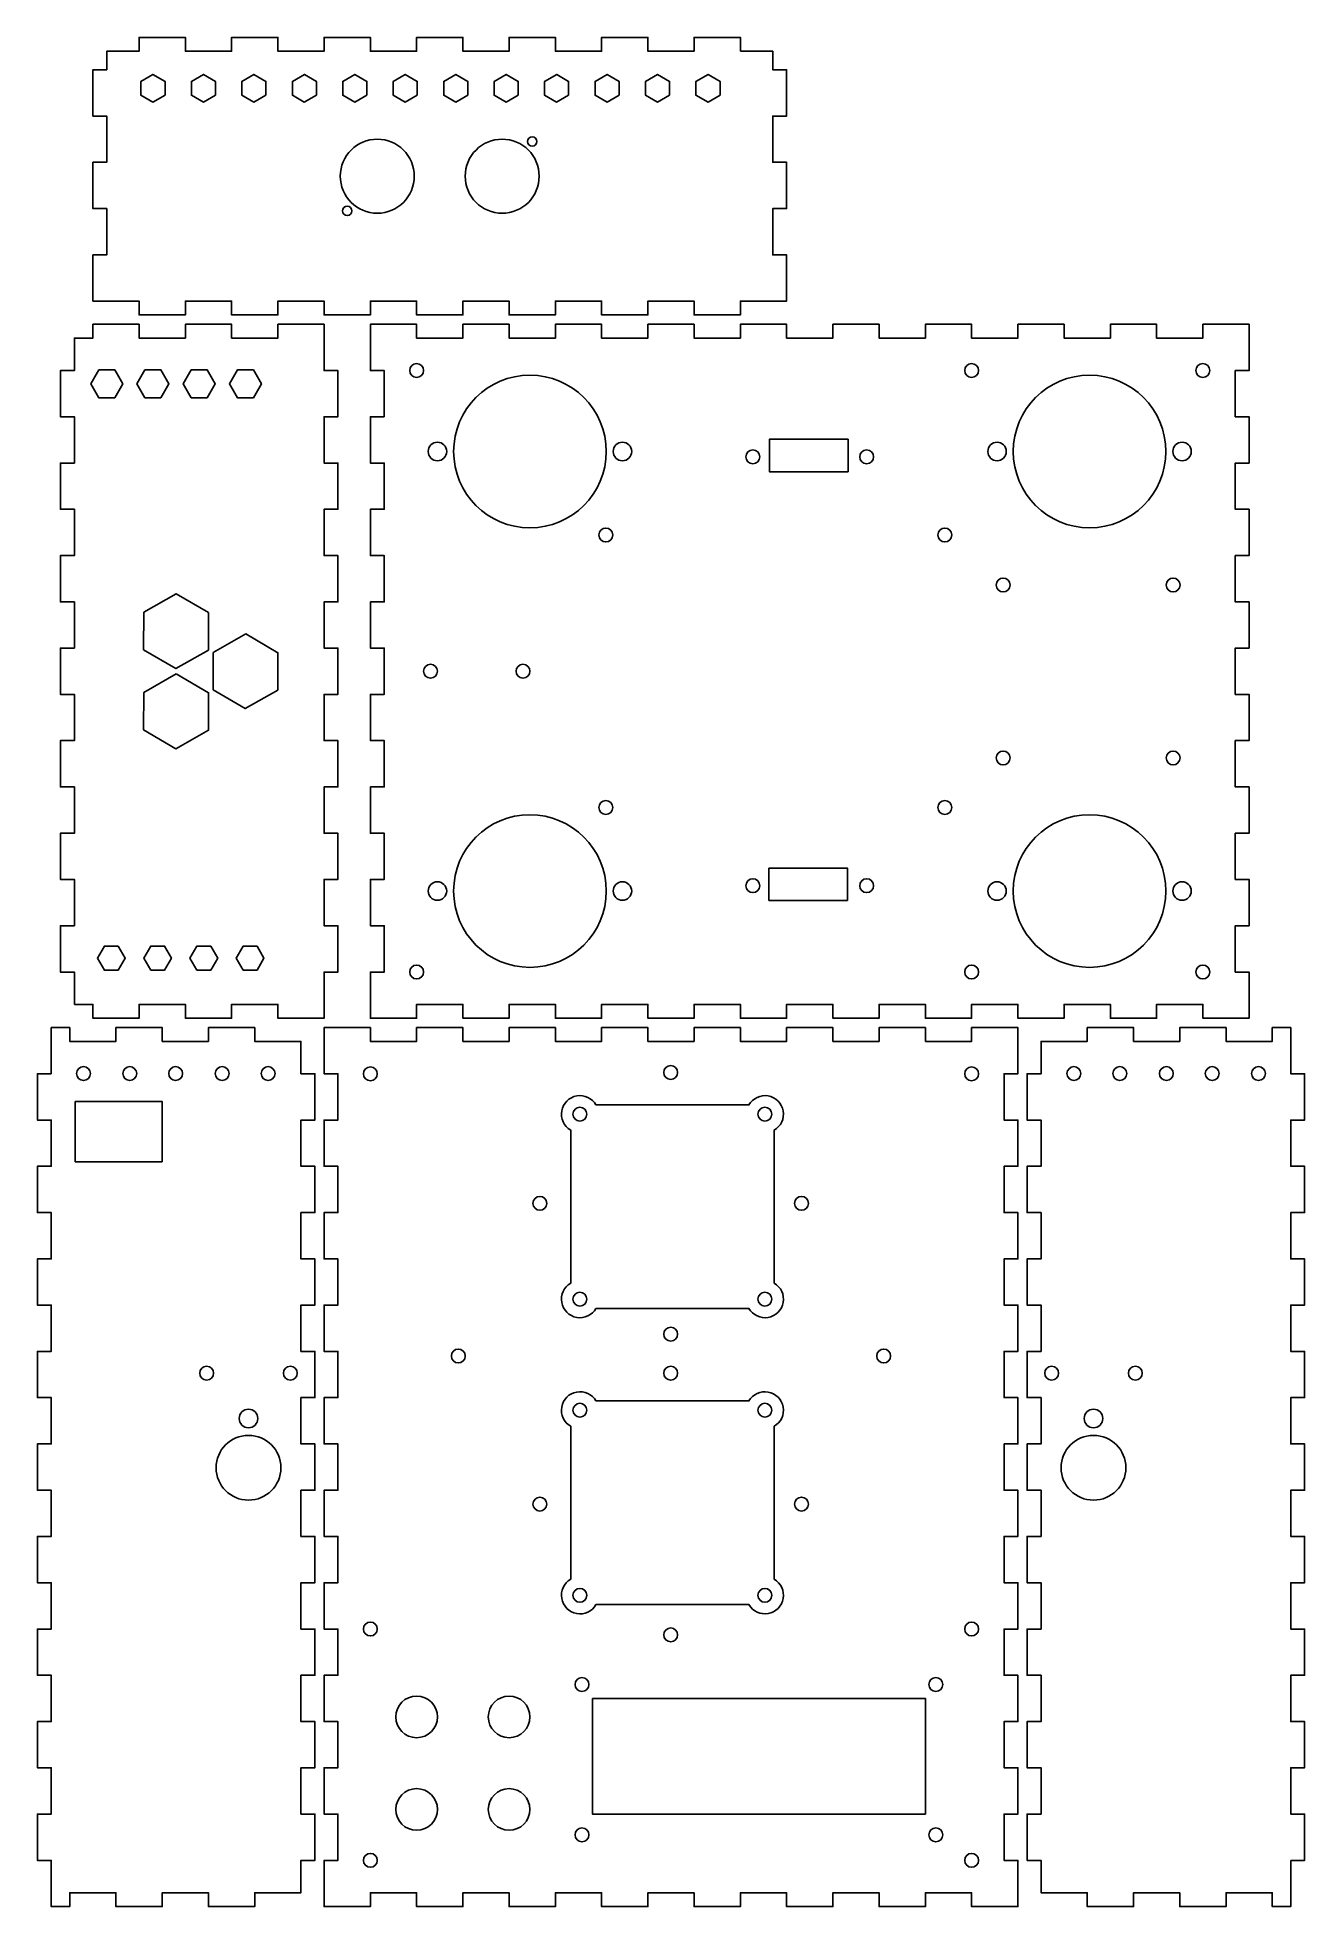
# Model space of a CAD drawing. Header units: millimetres. Extents: x -62 to 212, y 0 to 404.
import ezdxf

# ---------------------------------------------------------------- set-up
doc = ezdxf.new("R2010")
doc.units = ezdxf.units.MM
doc.layers.get('0').update_dxf_attribs({"linetype": 'CONTINUOUS'})

msp = doc.modelspace()

# ---------------------------------------------------------------- linework, layer by layer
for points in [[(90, 401), (97, 401), (97, 397), (100, 397), (100, 387), (97, 387), (97, 377), (100, 377), (100, 367), (97, 367), (97, 357), (100, 357), (100, 347), (90, 347), (90, 344), (80, 344), (80, 347), (70, 347), (70, 344), (60, 344), (60, 347), (50, 347), (50, 344), (40, 344), (40, 347), (30, 347), (30, 344), (20, 344), (20, 347), (10, 347), (10, 344), (0, 344), (0, 347), (-10, 347), (-10, 344), (-20, 344), (-20, 347), (-30, 347), (-30, 344), (-40, 344), (-40, 347), (-50, 347), (-50, 357), (-47, 357), (-47, 367), (-50, 367), (-50, 377), (-47, 377), (-47, 387), (-50, 387), (-50, 397), (-47, 397), (-47, 401), (-40, 401), (-40, 404), (-30, 404), (-30, 401), (-20, 401), (-20, 404), (-10, 404), (-10, 401), (0, 401), (0, 404), (10, 404), (10, 401), (20, 401), (20, 404), (30, 404), (30, 401), (40, 401), (40, 404), (50, 404), (50, 401), (60, 401), (60, 404), (70, 404), (70, 401), (80, 401), (80, 404), (90, 404)], [(-34.4, 391.5), (-34.4, 394.5), (-37, 396), (-39.6, 394.5), (-39.6, 391.5), (-37, 390)], [(-23.49, 391.5), (-23.49, 394.5), (-26.09, 396), (-28.69, 394.5), (-28.69, 391.5), (-26.09, 390)], [(-12.58, 391.5), (-12.58, 394.5), (-15.18, 396), (-17.78, 394.5), (-17.78, 391.5), (-15.18, 390)], [(-1.68, 391.5), (-1.67, 394.5), (-4.27, 396), (-6.87, 394.5), (-6.87, 391.5), (-4.28, 390)], [(9.23, 391.5), (9.24, 394.5), (6.64, 396), (4.04, 394.5), (4.04, 391.5), (6.63, 390)], [(20.14, 391.5), (20.14, 394.5), (17.55, 396), (14.95, 394.5), (14.95, 391.5), (17.54, 390)], [(31.05, 391.5), (31.05, 394.5), (28.46, 396), (25.86, 394.5), (25.86, 391.5), (28.45, 390)], [(41.96, 391.5), (41.96, 394.5), (39.37, 396), (36.77, 394.5), (36.76, 391.5), (39.36, 390)], [(52.87, 391.5), (52.87, 394.5), (50.28, 396), (47.68, 394.5), (47.67, 391.5), (50.27, 390)], [(63.78, 391.5), (63.78, 394.5), (61.18, 396), (58.58, 394.5), (58.58, 391.5), (61.18, 390)], [(74.69, 391.5), (74.69, 394.5), (72.09, 396), (69.49, 394.5), (69.49, 391.5), (72.09, 390)], [(85.6, 391.5), (85.6, 394.5), (83, 396), (80.4, 394.5), (80.4, 391.5), (83, 390)], [(-54, 195), (-54, 202), (-57, 202), (-57, 212), (-54, 212), (-54, 222), (-57, 222), (-57, 232), (-54, 232), (-54, 242), (-57, 242), (-57, 252), (-54, 252), (-54, 262), (-57, 262), (-57, 272), (-54, 272), (-54, 282), (-57, 282), (-57, 292), (-54, 292), (-54, 302), (-57, 302), (-57, 312), (-54, 312), (-54, 322), (-57, 322), (-57, 332), (-54, 332), (-54, 339), (-50, 339), (-50, 342), (-40, 342), (-40, 339), (-30, 339), (-30, 342), (-20, 342), (-20, 339), (-10, 339), (-10, 342), (0, 342), (0, 332), (3, 332), (3, 322), (0, 322), (0, 312), (3, 312), (3, 302), (0, 302), (0, 292), (3, 292), (3, 282), (0, 282), (0, 272), (3, 272), (3, 262), (0, 262), (0, 252), (3, 252), (3, 242), (0, 242), (0, 232), (3, 232), (3, 222), (0, 222), (0, 212), (3, 212), (3, 202), (0, 202), (0, 192), (-10, 192), (-10, 195), (-20, 195), (-20, 192), (-30, 192), (-30, 195), (-40, 195), (-40, 192), (-50, 192), (-50, 195)], [(13, 322), (13, 332), (10, 332), (10, 342), (20, 342), (20, 339), (30, 339), (30, 342), (40, 342), (40, 339), (50, 339), (50, 342), (60, 342), (60, 339), (70, 339), (70, 342), (80, 342), (80, 339), (90, 339), (90, 342), (100, 342), (100, 339), (110, 339), (110, 342), (120, 342), (120, 339), (130, 339), (130, 342), (140, 342), (140, 339), (150, 339), (150, 342), (160, 342), (160, 339), (170, 339), (170, 342), (180, 342), (180, 339), (190, 339), (190, 342), (200, 342), (200, 332), (197, 332), (197, 322), (200, 322), (200, 312), (197, 312), (197, 302), (200, 302), (200, 292), (197, 292), (197, 282), (200, 282), (200, 272), (197, 272), (197, 262), (200, 262), (200, 252), (197, 252), (197, 242), (200, 242), (200, 232), (197, 232), (197, 222), (200, 222), (200, 212), (197, 212), (197, 202), (200, 202), (200, 192), (190, 192), (190, 195), (180, 195), (180, 192), (170, 192), (170, 195), (160, 195), (160, 192), (150, 192), (150, 195), (140, 195), (140, 192), (130, 192), (130, 195), (120, 195), (120, 192), (110, 192), (110, 195), (100, 195), (100, 192), (90, 192), (90, 195), (80, 195), (80, 192), (70, 192), (70, 195), (60, 195), (60, 192), (50, 192), (50, 195), (40, 195), (40, 192), (30, 192), (30, 195), (20, 195), (20, 192), (10, 192), (10, 202), (13, 202), (13, 212), (10, 212), (10, 222), (13, 222), (13, 232), (10, 232), (10, 242), (13, 242), (13, 252), (10, 252), (10, 262), (13, 262), (13, 272), (10, 272), (10, 282), (13, 282), (13, 292), (10, 292), (10, 302), (13, 302), (13, 312), (10, 312), (10, 322)], [(-48.73, 332.12), (-50.46, 329.12), (-48.73, 326.12), (-45.27, 326.12), (-43.54, 329.12), (-45.27, 332.12)], [(-35.27, 326.12), (-33.54, 329.12), (-35.27, 332.12), (-38.73, 332.12), (-40.46, 329.12), (-38.73, 326.12)], [(-25.27, 326.12), (-23.54, 329.12), (-25.27, 332.12), (-28.73, 332.12), (-30.46, 329.12), (-28.73, 326.12)], [(-15.27, 326.12), (-13.54, 329.12), (-15.27, 332.12), (-18.73, 332.12), (-20.46, 329.12), (-18.73, 326.12)], [(113.28, 310.13), (113.28, 317.13), (96.28, 317.13), (96.28, 310.13)], [(-25.02, 271.58), (-24.98, 279.67), (-31.96, 283.74), (-38.98, 279.74), (-39.02, 271.65), (-32.04, 267.58)], [(-23.98, 271.08), (-24.02, 262.99), (-17.04, 258.92), (-10.02, 262.92), (-9.98, 271.01), (-16.96, 275.08)], [(-31.96, 266.42), (-38.98, 262.42), (-39.02, 254.33), (-32.04, 250.26), (-25.02, 254.26), (-24.98, 262.35)], [(96.16, 224.46), (96.16, 217.46), (113.16, 217.46), (113.16, 224.46)], [(-44.5, 207.6), (-47.5, 207.6), (-49, 205), (-47.5, 202.4), (-44.5, 202.4), (-43, 205)], [(-37.5, 202.4), (-34.5, 202.4), (-33, 205), (-34.5, 207.6), (-37.5, 207.6), (-39, 205)], [(-27.5, 202.4), (-24.5, 202.4), (-23, 205), (-24.5, 207.6), (-27.5, 207.6), (-29, 205)], [(-17.5, 202.4), (-14.5, 202.4), (-13, 205), (-14.5, 207.6), (-17.5, 207.6), (-19, 205)], [(-59, 180), (-59, 190), (-55, 190), (-55, 187), (-45, 187), (-45, 190), (-35, 190), (-35, 187), (-25, 187), (-25, 190), (-15, 190), (-15, 187), (-5, 187), (-5, 180), (-2, 180), (-2, 170), (-5, 170), (-5, 160), (-2, 160), (-2, 150), (-5, 150), (-5, 140), (-2, 140), (-2, 130), (-5, 130), (-5, 120), (-2, 120), (-2, 110), (-5, 110), (-5, 100), (-2, 100), (-2, 90), (-5, 90), (-5, 80), (-2, 80), (-2, 70), (-5, 70), (-5, 60), (-2, 60), (-2, 50), (-5, 50), (-5, 40), (-2, 40), (-2, 30), (-5, 30), (-5, 20), (-2, 20), (-2, 10), (-5, 10), (-5, 3), (-15, 3), (-15, 0), (-25, 0), (-25, 3), (-35, 3), (-35, 0), (-45, 0), (-45, 3), (-55, 3), (-55, 0), (-59, 0), (-59, 10), (-62, 10), (-62, 20), (-59, 20), (-59, 30), (-62, 30), (-62, 40), (-59, 40), (-59, 50), (-62, 50), (-62, 60), (-59, 60), (-59, 70), (-62, 70), (-62, 80), (-59, 80), (-59, 90), (-62, 90), (-62, 100), (-59, 100), (-59, 110), (-62, 110), (-62, 120), (-59, 120), (-59, 130), (-62, 130), (-62, 140), (-59, 140), (-59, 150), (-62, 150), (-62, 160), (-59, 160), (-59, 170), (-62, 170), (-62, 180)], [(130, 187), (140, 187), (140, 190), (150, 190), (150, 180), (147, 180), (147, 170), (150, 170), (150, 160), (147, 160), (147, 150), (150, 150), (150, 140), (147, 140), (147, 130), (150, 130), (150, 120), (147, 120), (147, 110), (150, 110), (150, 100), (147, 100), (147, 90), (150, 90), (150, 80), (147, 80), (147, 70), (150, 70), (150, 60), (147, 60), (147, 50), (150, 50), (150, 40), (147, 40), (147, 30), (150, 30), (150, 20), (147, 20), (147, 10), (150, 10), (150, 0), (140, 0), (140, 3), (130, 3), (130, 0), (120, 0), (120, 3), (110, 3), (110, 0), (100, 0), (100, 3), (90, 3), (90, 0), (80, 0), (80, 3), (70, 3), (70, 0), (60, 0), (60, 3), (50, 3), (50, 0), (40, 0), (40, 3), (30, 3), (30, 0), (20, 0), (20, 3), (10, 3), (10, 0), (0, 0), (0, 10), (3, 10), (3, 20), (0, 20), (0, 30), (3, 30), (3, 40), (0, 40), (0, 50), (3, 50), (3, 60), (0, 60), (0, 70), (3, 70), (3, 80), (0, 80), (0, 90), (3, 90), (3, 100), (0, 100), (0, 110), (3, 110), (3, 120), (0, 120), (0, 130), (3, 130), (3, 140), (0, 140), (0, 150), (3, 150), (3, 160), (0, 160), (0, 170), (3, 170), (3, 180), (0, 180), (0, 190), (10, 190), (10, 187), (20, 187), (20, 190), (30, 190), (30, 187), (40, 187), (40, 190), (50, 190), (50, 187), (60, 187), (60, 190), (70, 190), (70, 187), (80, 187), (80, 190), (90, 190), (90, 187), (100, 187), (100, 190), (110, 190), (110, 187), (120, 187), (120, 190), (130, 190)], [(209, 10), (209, 0), (205, 0), (205, 3), (195, 3), (195, 0), (185, 0), (185, 3), (175, 3), (175, 0), (165, 0), (165, 3), (155, 3), (155, 10), (152, 10), (152, 20), (155, 20), (155, 30), (152, 30), (152, 40), (155, 40), (155, 50), (152, 50), (152, 60), (155, 60), (155, 70), (152, 70), (152, 80), (155, 80), (155, 90), (152, 90), (152, 100), (155, 100), (155, 110), (152, 110), (152, 120), (155, 120), (155, 130), (152, 130), (152, 140), (155, 140), (155, 150), (152, 150), (152, 160), (155, 160), (155, 170), (152, 170), (152, 180), (155, 180), (155, 187), (165, 187), (165, 190), (175, 190), (175, 187), (185, 187), (185, 190), (195, 190), (195, 187), (205, 187), (205, 190), (209, 190), (209, 180), (212, 180), (212, 170), (209, 170), (209, 160), (212, 160), (212, 150), (209, 150), (209, 140), (212, 140), (212, 130), (209, 130), (209, 120), (212, 120), (212, 110), (209, 110), (209, 100), (212, 100), (212, 90), (209, 90), (209, 80), (212, 80), (212, 70), (209, 70), (209, 60), (212, 60), (212, 50), (209, 50), (209, 40), (212, 40), (212, 30), (209, 30), (209, 20), (212, 20), (212, 10)], [(-35, 161), (-35, 174), (-53.8, 174), (-53.8, 161)], [(58, 45), (58, 20), (130, 20), (130, 45)]]:
    msp.add_lwpolyline(points, close=True)
for points in [[(53.31, 134.75), (53.31, 167.82, -1.303225), (58.78, 173.28), (91.85, 173.28, -1.303225), (97.31, 167.82), (97.31, 134.75, -1.303225), (91.85, 129.28), (58.78, 129.28, -1.303225)], [(53.31, 70.75), (53.31, 103.82, -1.303225), (58.78, 109.28), (91.85, 109.28, -1.303225), (97.31, 103.82), (97.31, 70.75, -1.303225), (91.85, 65.28), (58.78, 65.28, -1.303225)]]:
    msp.add_lwpolyline(points, format="xyb", close=True)
for centre, radius in [((11.5, 374), 8), ((38.5, 374), 8), ((45, 381.5), 1), ((5, 366.5), 1), ((20, 332), 1.5), ((140, 332), 1.5), ((190, 332), 1.5), ((44.5, 314.5), 16.5), ((165.5, 314.5), 16.5), ((24.5, 314.5), 2), ((64.5, 314.5), 2), ((145.5, 314.5), 2), ((185.5, 314.5), 2), ((92.7, 313.35), 1.5), ((117.3, 313.35), 1.5), ((60.9, 296.45), 1.5), ((134.2, 296.45), 1.5), ((146.81, 285.64), 1.5), ((183.56, 285.64), 1.5), ((23, 267), 1.5), ((43, 267), 1.5), ((146.81, 248.26), 1.5), ((183.56, 248.26), 1.5), ((60.9, 237.55), 1.5), ((134.2, 237.55), 1.5), ((44.5, 219.5), 16.5), ((165.5, 219.5), 16.5), ((24.5, 219.5), 2), ((64.5, 219.5), 2), ((92.7, 220.65), 1.5), ((117.3, 220.65), 1.5), ((145.5, 219.5), 2), ((185.5, 219.5), 2), ((20, 202), 1.5), ((140, 202), 1.5), ((190, 202), 1.5), ((-52.03, 180.04), 1.5), ((-42.03, 180.04), 1.5), ((-32.11, 180.04), 1.5), ((-22.04, 180.04), 1.5), ((-12.12, 180.04), 1.5), ((10, 180), 1.5), ((74.94, 180.28), 1.5), ((140, 180), 1.5), ((162.12, 180.04), 1.5), ((172.04, 180.04), 1.5), ((182.11, 180.04), 1.5), ((192.03, 180.04), 1.5), ((202.03, 180.04), 1.5), ((55.31, 171.28), 1.5), ((95.31, 171.28), 1.5), ((46.66, 152), 1.5), ((103.23, 152), 1.5), ((55.31, 131.28), 1.5), ((95.31, 131.28), 1.5), ((74.94, 123.72), 1.5), ((29.01, 119), 1.5), ((120.99, 119), 1.5), ((-25.4, 115.3), 1.5), ((-7.3, 115.3), 1.5), ((74.94, 115.28), 1.5), ((157.3, 115.3), 1.5), ((175.4, 115.3), 1.5), ((-16.35, 105.5), 2), ((55.31, 107.28), 1.5), ((95.31, 107.28), 1.5), ((166.35, 105.5), 2), ((-16.35, 94.85), 7), ((166.35, 94.85), 7), ((46.66, 87), 1.5), ((103.23, 87), 1.5), ((55.31, 67.28), 1.5), ((95.31, 67.28), 1.5), ((10, 60), 1.5), ((140, 60), 1.5), ((74.94, 58.72), 1.5), ((55.75, 48), 1.5), ((132.25, 48), 1.5), ((20, 41), 4.5), ((40, 41), 4.5), ((20, 21), 4.5), ((40, 21), 4.5), ((55.75, 15.5), 1.5), ((132.25, 15.5), 1.5), ((10, 10), 1.5), ((140, 10), 1.5)]:
    msp.add_circle(centre, radius)

doc.saveas('drawing.dxf')
